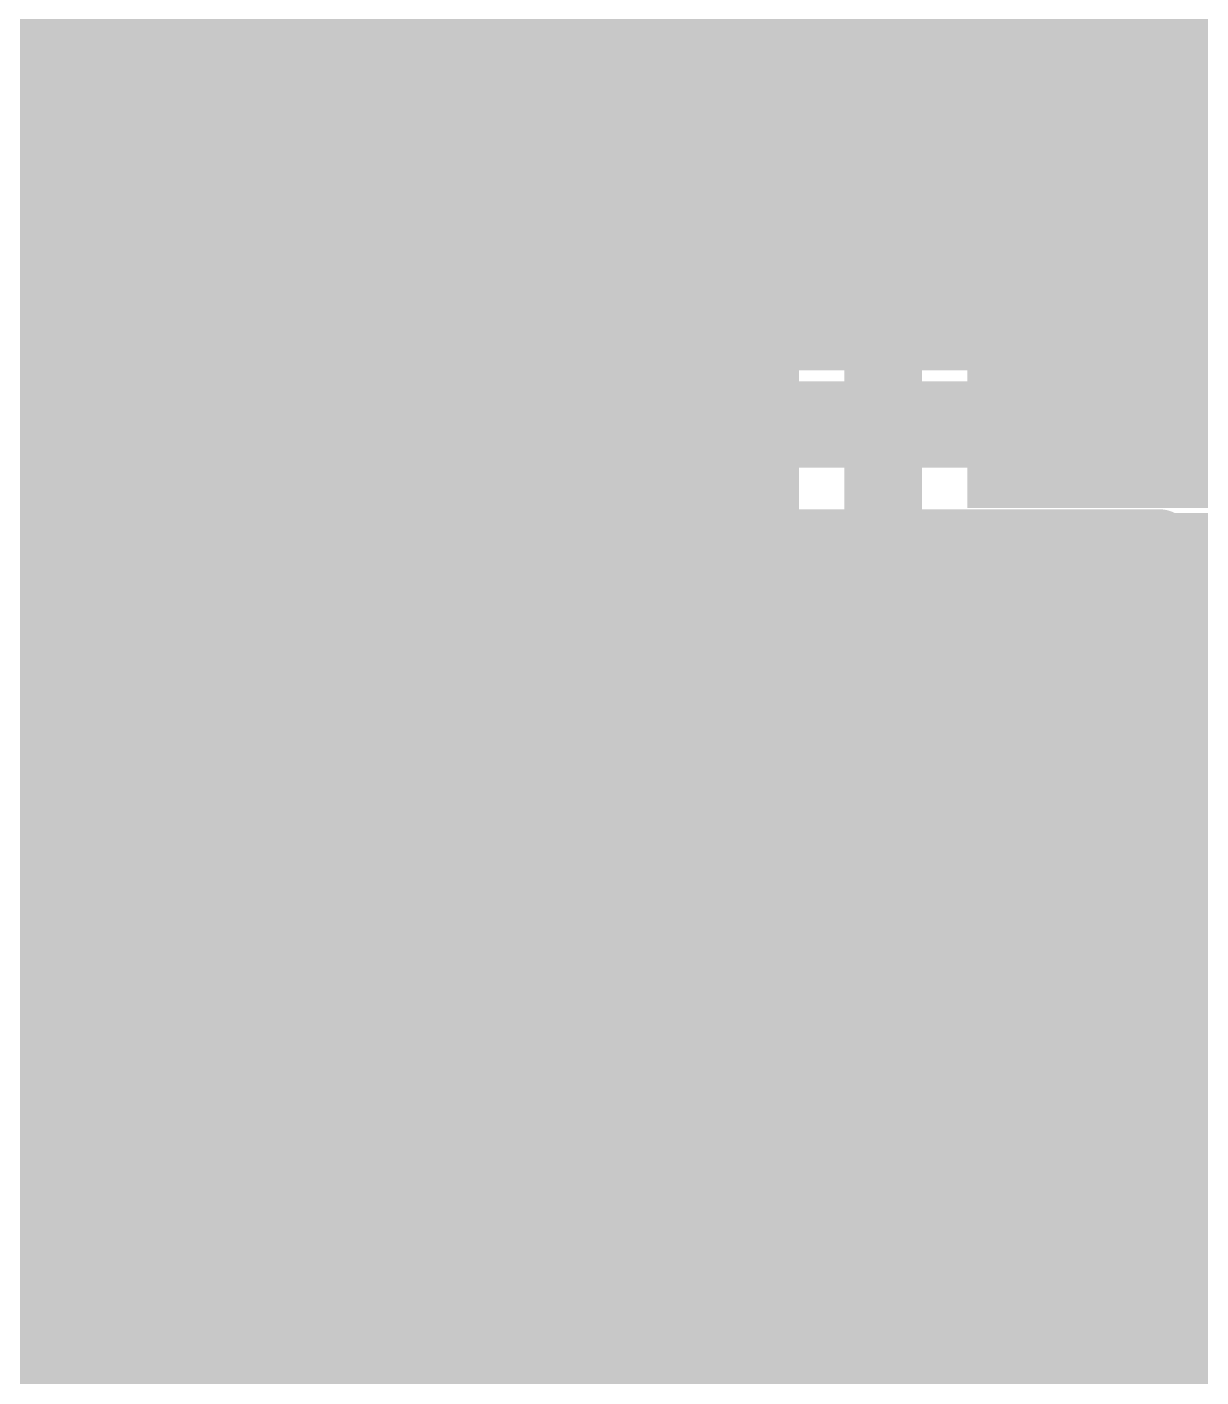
# Model space of a CAD drawing. Extents: x -72 to 72, y -47 to 50.
# Drawn here: x -22.1 to -17.5, y 5.23 to 10.51 of the extents above; entities that cross this region are included whole.
import ezdxf

# ---------------------------------------------------------------- set-up
doc = ezdxf.new("R2010")
doc.units = 0
doc.header["$MEASUREMENT"] = 0
doc.layers.get('0').update_dxf_attribs({"linetype": 'CONTINUOUS'})
for name, color, linetype in [('22-303-0_BOT', 7, 'CONTINUOUS'), ('22-303-0_DRD', 7, 'CONTINUOUS'), ('22-303-0_GND', 6, 'CONTINUOUS'), ('22-303-0_IN1', 4, 'CONTINUOUS'), ('22-303-0_IN2', 3, 'CONTINUOUS'), ('22-303-0_PWR', 5, 'CONTINUOUS'), ('22-303-0_SMB', 10, 'CONTINUOUS'), ('22-303-0_SMT', 14, 'CONTINUOUS'), ('22-303-0_SPB', 9, 'CONTINUOUS'), ('22-303-0_SPT', 12, 'CONTINUOUS'), ('22-303-0_SSB', 11, 'CONTINUOUS'), ('22-303-0_SST', 13, 'CONTINUOUS'), ('22-303-0_TOP', 8, 'CONTINUOUS'), ('THRUHOLE_TAP', 7, 'CONTINUOUS')]:
    doc.layers.add(name, color=color, linetype=linetype)

# ---------------------------------------------------------------- blocks, each defined once
blk = doc.blocks.new('RECTANGLE_2')
blk.add_solid([(0.63627, 0.51308), (0.63627, -0.51308), (-0.63627, 0.51308), (-0.63627, -0.51308)])
blk = doc.blocks.new('RECTANGLE_8')
blk.add_solid([(0.4064, 0.4826), (0.4064, -0.4826), (-0.4064, 0.4826), (-0.4064, -0.4826)])
blk = doc.blocks.new('ROUND_48')
at = {"const_width": 0.29972}
blk.add_lwpolyline([(-0.14986, 0, 1), (0.14986, 0, 1)], format="xyb", close=True, dxfattribs=at)
blk = doc.blocks.new('ROUND_81')
at = {"const_width": 0.0635}
blk.add_lwpolyline([(-0.03175, 0, 1), (0.03175, 0, 1)], format="xyb", close=True, dxfattribs=at)
blk = doc.blocks.new('ROUND_82')
at = {"const_width": 0.50038}
blk.add_lwpolyline([(-0.25019, 0, 1), (0.25019, 0, 1)], format="xyb", close=True, dxfattribs=at)
blk = doc.blocks.new('ROUND_83')
at = {"const_width": 0.50038}
blk.add_lwpolyline([(-0.25019, 0, 1), (0.25019, 0, 1)], format="xyb", close=True, dxfattribs=at)
blk = doc.blocks.new('ROUND_53')
at = {"const_width": 0.29972}
blk.add_lwpolyline([(-0.14986, 0, 1), (0.14986, 0, 1)], format="xyb", close=True, dxfattribs=at)
blk = doc.blocks.new('OBLONG_39')
at = {"const_width": 0.2794}
blk.add_lwpolyline([(0, 0.7493), (0, -0.7493)], dxfattribs=at)
at = {"const_width": 0.1397}
for points in [[(-0.06985, 0.7493, 1), (0.06985, 0.7493, 1)], [(-0.06985, -0.7493, 1), (0.06985, -0.7493, 1)]]:
    blk.add_lwpolyline(points, format="xyb", close=True, dxfattribs=at)
blk = doc.blocks.new('OBLONG_41')
at = {"const_width": 0.2794}
blk.add_lwpolyline([(0.7493, 0), (-0.7493, 0)], dxfattribs=at)
at = {"const_width": 0.1397}
for points in [[(-0.81915, 0, 1), (-0.67945, 0, 1)], [(0.67945, 0, 1), (0.81915, 0, 1)]]:
    blk.add_lwpolyline(points, format="xyb", close=True, dxfattribs=at)
blk = doc.blocks.new('RECTANGLE_42')
blk.add_solid([(0.889, 0.1397), (0.889, -0.1397), (-0.889, 0.1397), (-0.889, -0.1397)])
blk = doc.blocks.new('ROUND_95')
at = {"const_width": 0.10033}
blk.add_lwpolyline([(-0.050164, 0, 1), (0.050164, 0, 1)], format="xyb", close=True, dxfattribs=at)

msp = doc.modelspace()

# ---------------------------------------------------------------- linework, layer by layer
at = {"layer": '22-303-0_BOT'}
for points, const_width in [([(-18.796, 15.621), (-18.796, 8.509), (-16.637, 6.35), (-4.445, 6.35), (-3.2512, 5.1562), (-3.2512, 5.08)], 0.2032), ([(-19.2024, 15.17396), (-19.2024, 8.509)], 0.254), ([(-13.208, 13.208), (-13.208, 10.795), (-14.859, 9.144), (-17.78, 9.144)], 0.3048), ([(-16.83766, 11.99388), (-16.83766, 10.35812), (-18.3896, 10.35812)], 0.254), ([(-20.447, 11.7729), (-20.447, 7.06882)], 0.254), ([(-20.6756, 11.75258), (-20.6756, 7.07136)], 0.254), ([(-17.78, 10.35812), (-17.78, 11.176)], 0.254), ([(-21.5138, 10.9474), (-21.5138, 10.16)], 0.254), ([(-20.8026, 10.9474), (-20.8026, 9.3726)], 0.254), ([(-19.304, 10.72134), (-19.304, 6.1087)], 0.254), ([(-20.20824, 10.5918), (-20.8026, 10.5918)], 0.254), ([(-20.2184, 10.60196), (-20.2184, 6.96468)], 0.254), ([(-19.2024, 10.5918), (-19.41576, 10.5918)], 0.254), ([(-19.5326, 10.51306), (-19.5326, 6.223)], 0.254), ([(-19.9898, 10.46988), (-19.9898, 6.63194)], 0.254), ([(-19.7612, 10.44702), (-19.7612, 6.23824)], 0.254), ([(-19.2024, 10.3632), (-20.8026, 10.3632)], 0.254), ([(-14.28496, 10.3632), (-18.3896, 10.3632)], 0.254), ([(-18.3896, 10.35812), (-18.3896, 9.96188)], 0.254), ([(-18.3896, 10.35812), (-18.3896, 9.96188)], 0.254), ([(-18.161, 10.35812), (-18.161, 9.96188)], 0.254), ([(-17.9324, 10.35812), (-17.9324, 9.96188)], 0.254), ([(-17.7038, 10.35812), (-17.7038, 9.96188)], 0.254), ([(-17.4752, 10.35812), (-17.4752, 9.96188)], 0.254), ([(-20.8026, 10.16), (-21.5138, 10.16)], 0.254), ([(-21.5138, 9.3726), (-21.5138, 10.16)], 0.254), ([(-21.5138, 10.16), (-20.32, 10.16)], 0.2032), ([(-20.32, 10.16), (-21.5138, 10.16)], 0.2032), ([(-19.2024, 10.1346), (-20.8026, 10.1346)], 0.254), ([(-14.51356, 10.1346), (-18.3896, 10.1346)], 0.254), ([(-16.83766, 9.96188), (-18.3896, 9.96188)], 0.254), ([(-19.2024, 9.906), (-20.8026, 9.906)], 0.254), ([(-19.2024, 9.6774), (-20.8026, 9.6774)], 0.254), ([(-19.2024, 9.4488), (-20.8026, 9.4488)], 0.254), ([(-20.8026, 9.3726), (-22.225, 9.3726)], 0.254), ([(-22.0472, 9.3726), (-22.0472, 8.2042)], 0.254), ([(-21.8186, 9.3726), (-21.8186, 8.2042)], 0.254), ([(-21.59, 9.3726), (-21.59, 8.29564)], 0.254), ([(-21.3614, 9.3726), (-21.3614, 8.35152)], 0.254), ([(-21.1328, 9.3726), (-21.1328, 8.31596)], 0.254), ([(-20.9042, 9.3726), (-20.9042, 8.16864)], 0.254), ([(-19.2024, 9.2202), (-26.2636, 9.2202)], 0.254), ([(-17.78, 9.144), (-14.859, 9.144), (-14.859, 7.493)], 0.3048), ([(-19.2024, 8.9916), (-26.2636, 8.9916)], 0.254), ([(-19.2024, 8.763), (-26.2636, 8.763)], 0.254), ([(-19.2024, 8.5344), (-26.2636, 8.5344)], 0.254), ([(-21.56714, 8.3058), (-22.7076, 8.3058)], 0.254), ([(-19.14652, 8.3058), (-21.10486, 8.3058)], 0.254), ([(-18.03908, 8.32612), (-16.46936, 6.7564)], 0.254), ([(-16.83766, 8.32612), (-18.03908, 8.32612)], 0.254), ([(-15.3162, 8.3058), (-18.01876, 8.3058)], 0.254), ([(-17.9324, 8.32612), (-17.9324, 8.21944)], 0.254), ([(-17.7038, 8.32612), (-17.7038, 7.99084)], 0.254), ([(-17.4752, 8.32612), (-17.4752, 7.76224)], 0.254), ([(-21.73224, 8.2042), (-22.7076, 8.2042)], 0.254), ([(-21.73224, 8.2042), (-22.7076, 8.2042)], 0.254), ([(-21.73224, 8.2042), (-22.7076, 8.2042)], 0.254), ([(-19.07794, 8.2169), (-16.92402, 6.06298)], 0.254), ([(-19.0754, 8.21436), (-19.0754, 6.0452)], 0.254), ([(-18.93824, 8.0772), (-20.828, 8.0772)], 0.254), ([(-15.3162, 8.0772), (-17.79016, 8.0772)], 0.254), ([(-18.8468, 7.98576), (-18.8468, 6.0452)], 0.254), ([(-18.70964, 7.8486), (-20.7391, 7.8486)], 0.254), ([(-15.34668, 7.8486), (-17.56156, 7.8486)], 0.254), ([(-21.336, 7.747), (-23.2918, 7.747), (-23.4188, 7.62)], 0.3048), ([(-21.336, 7.747), (-23.2918, 7.747), (-23.4188, 7.62), (-23.2918, 7.747), (-21.336, 7.747)], 0.3048), ([(-18.6182, 7.75716), (-18.6182, 6.0452)], 0.254), ([(-18.48104, 7.62), (-20.74418, 7.62)], 0.254), ([(-18.3896, 7.52856), (-18.3896, 6.0452)], 0.254), ([(-18.25244, 7.3914), (-20.84578, 7.3914)], 0.254), ([(-21.73224, 7.2898), (-22.7076, 7.2898)], 0.254), ([(-21.73224, 7.2898), (-22.7076, 7.2898)], 0.254), ([(-21.73224, 7.2898), (-22.7076, 7.2898)], 0.254), ([(-22.0472, 7.2898), (-22.0472, 5.3594)], 0.254), ([(-21.8186, 7.2898), (-21.8186, 5.3594)], 0.254), ([(-20.9042, 7.32282), (-20.9042, 6.98246)], 0.254), ([(-18.161, 7.29996), (-18.161, 6.0452)], 0.254), ([(-21.59, 7.19836), (-21.59, 5.3594)], 0.254), ([(-21.1328, 7.17804), (-21.1328, 6.70814)], 0.254), ([(-21.49094, 7.1628), (-22.50186, 7.1628)], 0.254), ([(-21.3614, 7.14248), (-21.3614, 5.3594)], 0.254), ([(-18.02384, 7.1628), (-21.18106, 7.1628)], 0.254), ([(-17.9324, 7.07136), (-17.9324, 6.0452)], 0.254), ([(-20.97024, 6.9342), (-22.225, 6.9342)], 0.254), ([(-17.79524, 6.9342), (-20.17776, 6.9342)], 0.254), ([(-17.7038, 6.84276), (-17.7038, 6.0452)], 0.254), ([(-21.1328, 6.7056), (-22.1361, 6.7056)], 0.254), ([(-17.56664, 6.7056), (-20.0152, 6.7056)], 0.254), ([(-17.4752, 6.61416), (-17.4752, 6.0452)], 0.254), ([(-24.638, 6.604), (-22.987, 4.953), (-19.431, 4.953), (-19.177, 5.207), (-14.351, 5.207), (-13.716, 4.572), (-13.716, 3.302), (-13.462, 3.048), (-8.382, 3.048), (-7.62, 3.81), (-7.62, 4.06908)], 0.2032), ([(-21.17852, 6.477), (-22.14118, 6.477)], 0.254), ([(-17.33804, 6.477), (-19.96948, 6.477)], 0.254), ([(-19.9898, 6.32206), (-19.9898, 6.1595)], 0.254), ([(-21.1328, 6.2484), (-22.24278, 6.2484)], 0.254), ([(-21.1328, 6.24586), (-21.1328, 5.3594)], 0.254), ([(-17.10944, 6.2484), (-20.0152, 6.2484)], 0.254), ([(-20.97024, 6.0198), (-22.57806, 6.0198)], 0.254), ([(-20.1549, 6.0198), (-20.17776, 6.0198)], 0.254), ([(-16.90624, 6.0452), (-19.23796, 6.0452)], 0.254), ([(-20.9042, 5.969), (-20.9042, 5.3594)], 0.254), ([(-20.2184, 5.98678), (-20.2184, 5.92328)], 0.254), ([(-20.6756, 5.8801), (-20.6756, 5.3594)], 0.254), ([(-20.447, 5.88518), (-20.447, 5.3594)], 0.254), ([(-20.2692, 5.7912), (-23.25116, 5.7912)], 0.254), ([(-19.685, 5.6388), (-12.7, 5.6388)], 0.2032), ([(-20.28444, 5.5626), (-23.02256, 5.5626)], 0.254), ([(-20.22094, 5.3594), (-22.81936, 5.3594)], 0.254)]:
    msp.add_lwpolyline(points, dxfattribs=dict(at, const_width=const_width))
at = {"layer": '22-303-0_BOT', "const_width": 0.254}
for points in [[(-20.41652, 11.049, 0.4142136), (-19.812, 10.44448)], [(-19.812, 10.44448, 0.4142136), (-19.20748, 11.049)], [(-19.2024, 8.509, 0.1989133), (-19.08337, 8.22163)], [(-21.336, 8.35152, 0.1804438), (-21.73192, 8.20383)], [(-21.336, 8.35152, 0.1804438), (-21.73192, 8.20383)], [(-21.336, 8.35152, 0.1804438), (-21.73192, 8.20383)], [(-20.73148, 7.747, 0.4142136), (-21.336, 8.35152)], [(-20.73148, 7.747, 0.4142136), (-21.336, 8.35152)], [(-20.73148, 7.747, 0.4142136), (-21.336, 8.35152)], [(-21.336, 7.14248, 0.4142136), (-20.73148, 7.747)], [(-21.336, 7.14248, 0.4142136), (-20.73148, 7.747)], [(-21.336, 7.14248, 0.4142136), (-20.73148, 7.747)], [(-21.73224, 7.2898, 0.1804437), (-21.336, 7.14199)], [(-21.73224, 7.2898, 0.1804437), (-21.336, 7.14199)], [(-21.73224, 7.2898, 0.1804437), (-21.336, 7.14199)], [(-22.12848, 6.604, 0.4019684), (-22.7076, 7.20852)], [(-20.574, 7.08152, 0.4142136), (-21.17852, 6.477)], [(-19.96948, 6.477, 0.4142136), (-20.574, 7.08152)], [(-22.733, 5.99948, 0.4142136), (-22.12848, 6.604)], [(-21.17852, 6.477, 0.4142136), (-20.574, 5.87248)], [(-20.574, 5.87248, 0.4142136), (-19.96948, 6.477)], [(-19.685, 6.24332, 0.4142136), (-20.28952, 5.6388)], [(-19.23796, 6.0452, 0.2113087), (-19.685, 6.24296)], [(-20.28952, 5.6388, 0.1207228), (-20.22105, 5.35934)]]:
    msp.add_lwpolyline(points, format="xyb", dxfattribs=at)
at = {"layer": '22-303-0_DRD', "const_width": 0.254}
for points in [[(-19.177, 11.684), (-20.447, 10.414)], [(-19.177, 10.414), (-20.447, 11.684)], [(-19.685, 10.795), (-20.955, 9.525)], [(-19.685, 9.525), (-20.955, 10.795)], [(-19.685, 10.795), (-20.955, 9.525)], [(-19.685, 9.525), (-20.955, 10.795)], [(-20.701, 8.382), (-21.971, 7.112)], [(-20.701, 7.112), (-21.971, 8.382)], [(-20.701, 8.382), (-21.971, 7.112)], [(-20.701, 7.112), (-21.971, 8.382)], [(-20.701, 8.382), (-21.971, 7.112)], [(-20.701, 7.112), (-21.971, 8.382)], [(-22.098, 7.239), (-23.368, 5.969)], [(-22.098, 5.969), (-23.368, 7.239)], [(-19.939, 7.112), (-21.209, 5.842)], [(-19.939, 5.842), (-21.209, 7.112)], [(-19.05, 6.2738), (-20.32, 5.0038)], [(-19.05, 5.0038), (-20.32, 6.2738)]]:
    msp.add_lwpolyline(points, dxfattribs=at)
at = {"layer": '22-303-0_IN1'}
for points, const_width in [([(-17.399, 14.91996), (-17.399, 9.2964)], 0.254), ([(-17.6276, 14.69136), (-17.6276, 9.2964)], 0.254), ([(-17.8562, 14.46276), (-17.8562, 9.2964)], 0.254), ([(-18.0848, 14.23416), (-18.0848, 9.2964)], 0.254), ([(-18.3134, 14.00556), (-18.3134, 9.2964)], 0.254), ([(-18.542, 13.77696), (-18.542, 9.2964)], 0.254), ([(-27.686, 7.366), (-26.162, 8.89), (-15.494, 8.89), (-12.192, 12.192), (-12.192, 13.589)], 0.2032), ([(-18.7706, 13.54836), (-18.7706, 9.2964)], 0.254), ([(-18.9992, 13.31976), (-18.9992, 9.2964)], 0.254), ([(-21.7424, 12.5476), (-21.7424, 9.2964)], 0.254), ([(-21.5138, 12.5476), (-21.5138, 9.2964)], 0.254), ([(-21.2852, 12.5476), (-21.2852, 9.2964)], 0.254), ([(-21.0566, 11.94816), (-21.0566, 9.2964)], 0.254), ([(-21.971, 11.8491), (-21.971, 9.2964)], 0.254), ([(-20.828, 11.79068), (-20.828, 10.48766)], 0.254), ([(-22.1996, 11.7348), (-22.1996, 9.2964)], 0.254), ([(-19.2278, 10.89406), (-19.2278, 9.2964)], 0.254), ([(-19.4564, 10.55878), (-19.4564, 9.2964)], 0.254), ([(-20.8407, 10.4648), (-27.92476, 10.4648)], 0.254), ([(-19.685, 10.45718), (-19.685, 9.2964)], 0.254), ([(-14.49324, 10.4648), (-19.65706, 10.4648)], 0.254), ([(-20.91944, 10.2362), (-35.1536, 10.2362)], 0.254), ([(-14.72184, 10.2362), (-19.72056, 10.2362)], 0.254), ([(-20.9042, 10.0076), (-33.34766, 10.0076)], 0.254), ([(-14.95044, 10.0076), (-19.7358, 10.0076)], 0.254), ([(-20.828, 9.83234), (-20.828, 9.2964)], 0.254), ([(-20.7899, 9.779), (-33.12414, 9.779)], 0.254), ([(-15.17904, 9.779), (-19.8501, 9.779)], 0.254), ([(-19.9136, 9.71296), (-19.9136, 9.2964)], 0.254), ([(-20.5994, 9.62406), (-20.5994, 9.2964)], 0.254), ([(-15.40764, 9.5504), (-33.05302, 9.5504)], 0.254), ([(-20.3708, 9.55802), (-20.3708, 9.2964)], 0.254), ([(-20.1422, 9.58088), (-20.1422, 9.2964)], 0.254), ([(-15.63624, 9.3218), (-32.15386, 9.3218)], 0.254), ([(-15.66164, 9.2964), (-26.162, 9.2964)], 0.254), ([(-15.494, 8.4836), (-25.99436, 8.4836)], 0.254), ([(-22.1996, 8.4836), (-22.1996, 6.88848)], 0.254), ([(-21.971, 8.4836), (-21.971, 1.5494)], 0.254), ([(-21.7424, 8.4836), (-21.7424, 8.19404)], 0.254), ([(-21.5138, 8.4836), (-21.5138, 8.32358)], 0.254), ([(-21.2852, 8.4836), (-21.2852, 8.34898)], 0.254), ([(-21.0566, 8.4836), (-21.0566, 8.28294)], 0.254), ([(-20.828, 8.4836), (-20.828, 8.07466)], 0.254), ([(-20.5994, 8.4836), (-20.5994, 7.08152)], 0.254), ([(-20.3708, 8.4836), (-20.3708, 7.04596)], 0.254), ([(-20.1422, 8.4836), (-20.1422, 6.89864)], 0.254), ([(-19.9136, 8.4836), (-19.9136, 6.1976)], 0.254), ([(-19.685, 8.4836), (-19.685, 6.24332)], 0.254), ([(-19.4564, 8.4836), (-19.4564, 6.1976)], 0.254), ([(-19.2278, 8.4836), (-19.2278, 6.03504)], 0.254), ([(-18.9992, 8.4836), (-18.9992, -5.08)], 0.254), ([(-18.7706, 8.4836), (-18.7706, -5.08)], 0.254), ([(-18.542, 8.4836), (-18.542, -5.08)], 0.254), ([(-18.3134, 8.4836), (-18.3134, -5.08)], 0.254), ([(-18.0848, 8.4836), (-18.0848, -5.08)], 0.254), ([(-17.8562, 8.4836), (-17.8562, -5.08)], 0.254), ([(-17.6276, 8.4836), (-17.6276, -5.08)], 0.254), ([(-17.399, 8.4836), (-17.399, -5.08)], 0.254), ([(-11.79322, 8.4074), (-26.07056, 8.4074)], 0.254), ([(-21.75764, 8.1788), (-25.80386, 8.1788)], 0.254), ([(-7.3279, 8.1788), (-20.91182, 8.1788)], 0.254), ([(-21.90496, 7.9502), (-25.527, 7.9502)], 0.254), ([(-15.25524, 7.9502), (-20.76704, 7.9502)], 0.254), ([(-21.94052, 7.7216), (-25.4381, 7.7216)], 0.254), ([(-15.4178, 7.7216), (-20.73148, 7.7216)], 0.254), ([(-21.88464, 7.493), (-25.44318, 7.493)], 0.254), ([(-15.46352, 7.493), (-20.78736, 7.493)], 0.254), ([(-20.828, 7.41934), (-20.828, 7.02564)], 0.254), ([(-21.7424, 7.29996), (-21.7424, 1.5494)], 0.254), ([(-21.69922, 7.2644), (-25.54478, 7.2644)], 0.254), ([(-15.4178, 7.2644), (-20.97278, 7.2644)], 0.254), ([(-21.0566, 7.21106), (-21.0566, 6.84022)], 0.254), ([(-21.5138, 7.16788), (-21.5138, 1.66624)], 0.254), ([(-21.2852, 7.14502), (-21.2852, 2.17424)], 0.254), ([(-20.80514, 7.0358), (-22.30882, 7.0358)], 0.254), ([(-15.25524, 7.0358), (-20.34286, 7.0358)], 0.254), ([(-21.07946, 6.8072), (-22.16404, 6.8072)], 0.254), ([(-12.23264, 6.8072), (-20.066, 6.8072)], 0.254), ([(-21.16836, 6.5786), (-22.12848, 6.5786)], 0.254), ([(-12.04722, 6.5786), (-19.9771, 6.5786)], 0.254), ([(-21.16582, 6.35), (-22.18436, 6.35)], 0.254), ([(-2.36474, 6.35), (-19.98218, 6.35)], 0.254), ([(-22.1996, 6.31952), (-22.1996, 1.5494)], 0.254), ([(-21.06168, 6.1214), (-22.36978, 6.1214)], 0.254), ([(-21.0566, 6.11378), (-21.0566, 2.3368)], 0.254), ([(-20.04822, 6.1214), (-20.08378, 6.1214)], 0.254), ([(-2.43078, 6.1214), (-19.32178, 6.1214)], 0.254), ([(-20.1422, 6.05282), (-20.1422, 6.03504)], 0.254), ([(-20.828, 5.92836), (-20.828, 2.38252)], 0.254), ([(-20.3708, 5.90804), (-20.3708, 2.17424)], 0.254), ([(-20.72894, 5.8928), (-28.8671, 5.8928)], 0.254), ([(-20.5994, 5.87248), (-20.5994, 2.3368)], 0.254), ([(-20.23364, 5.8928), (-20.41906, 5.8928)], 0.254), ([(-2.40538, 5.8928), (-19.13636, 5.8928)], 0.254), ([(-20.28952, 5.6642), (-28.87218, 5.6642)], 0.254), ([(-9.17194, 5.6642), (-19.08048, 5.6642)], 0.254), ([(-20.25396, 5.4356), (-23.80488, 5.4356)], 0.254), ([(-9.50468, 5.4356), (-19.11604, 5.4356)], 0.254), ([(-20.1422, 5.24256), (-20.1422, -5.08)], 0.254), ([(-19.2278, 5.24256), (-19.2278, -5.08)], 0.254), ([(-20.10664, 5.207), (-23.55596, 5.207)], 0.254), ([(-9.60882, 5.207), (-19.26082, 5.207)], 0.254)]:
    msp.add_lwpolyline(points, dxfattribs=dict(at, const_width=const_width))
at = {"layer": '22-303-0_IN1', "const_width": 0.254}
for points in [[(-19.7866, 10.44448, 0.4019684), (-19.20748, 11.049)], [(-20.3454, 10.76452, 0.4019684), (-20.92452, 10.16)], [(-20.3454, 10.76452, 0.4019684), (-20.92452, 10.16)], [(-19.71548, 10.16, 0.1231056), (-19.7866, 10.44448)], [(-19.71548, 10.16, 0.1231056), (-19.7866, 10.44448)], [(-20.92452, 10.16, 0.4142136), (-20.32, 9.55548)], [(-20.92452, 10.16, 0.4142136), (-20.32, 9.55548)], [(-20.32, 9.55548, 0.4142136), (-19.71548, 10.16)], [(-20.32, 9.55548, 0.4142136), (-19.71548, 10.16)], [(-21.336, 8.35152, 0.4142136), (-21.94052, 7.747)], [(-21.336, 8.35152, 0.4142136), (-21.94052, 7.747)], [(-21.336, 8.35152, 0.4142136), (-21.94052, 7.747)], [(-20.73148, 7.747, 0.4142136), (-21.336, 8.35152)], [(-20.73148, 7.747, 0.4142136), (-21.336, 8.35152)], [(-20.73148, 7.747, 0.4142136), (-21.336, 8.35152)], [(-21.94052, 7.747, 0.4142136), (-21.336, 7.14248)], [(-21.94052, 7.747, 0.4142136), (-21.336, 7.14248)], [(-21.94052, 7.747, 0.4142136), (-21.336, 7.14248)], [(-21.336, 7.14248, 0.4142136), (-20.73148, 7.747)], [(-21.336, 7.14248, 0.4142136), (-20.73148, 7.747)], [(-21.336, 7.14248, 0.4142136), (-20.73148, 7.747)], [(-22.12848, 6.604, 0.4142136), (-22.733, 7.20852)], [(-20.574, 7.08152, 0.4142136), (-21.17852, 6.477)], [(-19.96948, 6.477, 0.4142136), (-20.574, 7.08152)], [(-22.733, 5.99948, 0.4142136), (-22.12848, 6.604)], [(-21.17852, 6.477, 0.4142136), (-20.574, 5.87248)], [(-20.574, 5.87248, 0.4142136), (-19.96948, 6.477)], [(-19.685, 6.24332, 0.4142136), (-20.28952, 5.6388)], [(-19.08048, 5.6388, 0.4142136), (-19.685, 6.24332)], [(-20.28952, 5.6388, 0.4142136), (-19.685, 5.03428)], [(-19.685, 5.03428, 0.4142136), (-19.08048, 5.6388)]]:
    msp.add_lwpolyline(points, format="xyb", dxfattribs=at)
at = {"layer": '22-303-0_IN2'}
for points, const_width in [([(-27.686, 14.732), (-23.876, 14.732), (-20.828, 11.684), (-19.558, 11.684), (-18.415, 10.541), (-11.303, 10.541), (-6.096, 5.334), (16.383, 5.334), (17.399, 4.318), (19.558, 4.318), (20.574, 5.334), (31.369, 5.334), (33.401, 7.366), (37.846, 7.366), (41.402, 10.922), (42.672, 10.922)], 0.2032), ([(-27.813, 13.462), (-27.813, 12.954), (-23.749, 8.89), (-14.732, 8.89), (-13.081, 7.239), (-13.081, 6.35), (-2.921, -3.81), (22.098, -3.81), (22.86, -3.048), (22.86, 0), (24.13, 1.27), (27.432, 1.27), (28.321, 2.159), (36.576, 2.159), (37.973, 3.556), (41.91, 3.556), (43.18, 4.826), (43.688, 4.826), (43.688, 4.953)], 0.2032), ([(20.574, 1.016), (20.574, -0.381), (17.653, -3.302), (-2.794, -3.302), (-12.7, 6.604), (-12.7, 7.493), (-14.478, 9.271), (-23.241, 9.271), (-26.67, 12.7)], 0.2032), ([(-21.8186, 12.03452), (-21.8186, 9.6774)], 0.254), ([(-21.59, 11.87196), (-21.59, 9.6774)], 0.254), ([(-22.0472, 11.79576), (-22.0472, 9.6774)], 0.254), ([(-21.3614, 11.64336), (-21.3614, 9.6774)], 0.254), ([(-21.1328, 11.41476), (-21.1328, 9.6774)], 0.254), ([(-20.9042, 11.28522), (-20.9042, 9.6774)], 0.254), ([(-20.6756, 11.2776), (-20.6756, 9.6774)], 0.254), ([(-20.447, 11.2776), (-20.447, 9.6774)], 0.254), ([(-19.812, 11.049), (-18.923, 10.16), (-11.557, 10.16), (-6.35, 4.953), (12.065, 4.953), (15.24, 1.778), (17.653, 1.778), (17.907, 2.032), (20.32, 2.032), (20.701, 1.651), (22.606, 1.651), (23.368, 2.413), (25.273, 2.413)], 0.2032), ([(-20.20824, 10.5918), (-23.98776, 10.5918)], 0.254), ([(-20.2184, 10.60196), (-20.2184, 9.6774)], 0.254), ([(-19.9898, 10.46988), (-19.9898, 9.6774)], 0.254), ([(-19.812, 10.44448), (-19.78156, 10.44524)], 0.254), ([(-19.78152, 10.44448), (-19.21002, 9.87298)], 0.254), ([(-19.7612, 10.42416), (-19.7612, 9.6774)], 0.254), ([(-19.70024, 10.3632), (-23.75916, 10.3632)], 0.254), ([(-19.5326, 10.19556), (-19.5326, 9.6774)], 0.254), ([(-19.47164, 10.1346), (-23.53056, 10.1346)], 0.254), ([(-19.304, 9.96696), (-19.304, 9.6774)], 0.254), ([(-19.24304, 9.906), (-23.30196, 9.906)], 0.254), ([(-19.0754, 9.78408), (-19.0754, 9.6774)], 0.254), ([(-11.72464, 9.7536), (-18.923, 9.7536)], 0.254), ([(-18.8468, 9.7536), (-18.8468, 9.6774)], 0.254), ([(-18.6182, 9.7536), (-18.6182, 9.6774)], 0.254), ([(-18.3896, 9.7536), (-18.3896, 9.6774)], 0.254), ([(-18.161, 9.7536), (-18.161, 9.6774)], 0.254), ([(-17.9324, 9.7536), (-17.9324, 9.6774)], 0.254), ([(-17.7038, 9.7536), (-17.7038, 9.6774)], 0.254), ([(-17.4752, 9.7536), (-17.4752, 9.6774)], 0.254), ([(-14.478, 9.6774), (-23.07336, 9.6774)], 0.254), ([(13.716, -4.445), (-2.921, -4.445), (-13.462, 6.096), (-13.462, 6.985), (-14.986, 8.509), (-21.463, 8.509), (-21.971, 8.001), (-21.971, 6.477), (-22.733, 5.715), (-27.432, 5.715), (-29.337, 7.62), (-33.401, 7.62), (-34.544, 8.763), (-37.084, 8.763)], 0.2032), ([(-14.859, 7.493), (-14.986, 7.62), (-21.336, 7.62), (-21.336, 7.747), (-21.336, 7.62), (-21.336, 5.842), (-23.622, 3.556)], 0.3048), ([(-15.36446, 7.1628), (-20.8788, 7.1628)], 0.254), ([(-20.8788, 7.1628), (-20.8788, 6.9977)], 0.254), ([(-20.6756, 7.1628), (-20.6756, 7.07136)], 0.254), ([(-20.447, 7.1628), (-20.447, 7.06882)], 0.254), ([(-20.2184, 7.1628), (-20.2184, 6.96468)], 0.254), ([(-19.9898, 7.1628), (-19.9898, 6.63194)], 0.254), ([(-19.7612, 7.1628), (-19.7612, 6.23824)], 0.254), ([(-19.5326, 7.1628), (-19.5326, 6.223)], 0.254), ([(-19.304, 7.1628), (-19.304, 6.1087)], 0.254), ([(-19.0754, 7.1628), (-19.0754, 1.5494)], 0.254), ([(-18.8468, 7.1628), (-18.8468, 1.5494)], 0.254), ([(-18.6182, 7.1628), (-18.6182, 1.5494)], 0.254), ([(-18.3896, 7.1628), (-18.3896, 1.5494)], 0.254), ([(-18.161, 7.1628), (-18.161, 1.5494)], 0.254), ([(-17.9324, 7.1628), (-17.9324, 1.5494)], 0.254), ([(-17.7038, 7.1628), (-17.7038, 1.5494)], 0.254), ([(-17.4752, 7.1628), (-17.4752, 1.5494)], 0.254), ([(-15.09014, 6.9342), (-20.17776, 6.9342)], 0.254), ([(-13.8684, 6.7056), (-20.0152, 6.7056)], 0.254), ([(-46.99, 3.683), (-46.99, 3.429), (-45.085, 1.524), (-22.606, 1.524), (-20.574, 3.556), (-20.574, 6.477)], 0.2032), ([(-13.8684, 6.477), (-19.96948, 6.477)], 0.254), ([(-19.9898, 6.32206), (-19.9898, 6.1595)], 0.254), ([(-13.8684, 6.2484), (-20.0152, 6.2484)], 0.254), ([(-21.7932, 6.08076), (-22.4409, 5.43052)], 0.254), ([(-21.7932, 6.08076), (-21.7932, 6.02996)], 0.254), ([(-21.7932, 6.02996), (-23.66518, 4.15798)], 0.254), ([(-21.80336, 6.0198), (-21.85416, 6.0198)], 0.254), ([(-21.8186, 6.05536), (-21.8186, 6.00456)], 0.254), ([(-20.1676, 6.02996), (-20.1676, 6.00202)], 0.254), ([(-13.86078, 6.0198), (-19.2151, 6.0198)], 0.254), ([(-22.0472, 5.82676), (-22.0472, 5.77596)], 0.254), ([(-22.03196, 5.7912), (-22.08276, 5.7912)], 0.254), ([(-13.73124, 5.7912), (-19.1008, 5.7912)], 0.254), ([(-20.9804, 5.55498), (-20.9804, 3.72364)], 0.254), ([(-13.50264, 5.5626), (-19.08556, 5.5626)], 0.254), ([(-21.01342, 5.51942), (-23.01748, 3.51282)], 0.254), ([(-21.1328, 5.3975), (-21.1328, 3.57124)], 0.254), ([(-20.9804, 5.334), (-21.1963, 5.334)], 0.254), ([(-13.27404, 5.334), (-19.16176, 5.334)], 0.254), ([(-20.1676, 5.27558), (-20.1676, 3.556)], 0.254), ([(-21.3614, 5.1689), (-21.3614, 3.34264)], 0.254), ([(-19.304, 5.1689), (-19.304, 1.5494)], 0.254), ([(-19.9898, 5.11556), (-19.9898, 1.5494)], 0.254), ([(-20.9804, 5.1054), (-21.4249, 5.1054)], 0.254), ([(-19.96948, 5.1054), (-20.1676, 5.1054)], 0.254), ([(-13.04544, 5.1054), (-19.40052, 5.1054)], 0.254)]:
    msp.add_lwpolyline(points, dxfattribs=dict(at, const_width=const_width))
at = {"layer": '22-303-0_IN2', "const_width": 0.254}
for points in [[(-20.41652, 11.049, 0.4142136), (-19.812, 10.44448)], [(-19.21002, 9.87298, 0.1989124), (-18.923, 9.75409)], [(-20.574, 7.08152, 0.1331764), (-20.87939, 6.99871)], [(-19.96948, 6.477, 0.4142136), (-20.574, 7.08152)], [(-20.1676, 6.02996, 0.2113087), (-19.96984, 6.477)], [(-19.685, 6.24332, 0.2356241), (-20.168, 6.00232)], [(-19.08048, 5.6388, 0.4142136), (-19.685, 6.24332)], [(-19.685, 5.03428, 0.4142136), (-19.08048, 5.6388)], [(-21.01342, 5.51942, 0.0265854), (-20.98101, 5.55547)], [(-21.01342, 5.51942, 0.0265854), (-20.98101, 5.55547)], [(-20.1676, 5.27558, 0.2356241), (-19.685, 5.03479)]]:
    msp.add_lwpolyline(points, format="xyb", dxfattribs=at)
at = {"layer": '22-303-0_SSB', "const_width": 0.1524}
for points in [[(-18.669, 8.382), (-18.669, 11.938), (-16.891, 11.938), (-16.891, 8.382), (-18.669, 8.382)], [(-23.6855, 10.9855), (-20.7645, 10.9855), (-20.7645, 9.3472), (-23.6855, 9.3472), (-23.6855, 10.9855)], [(-20.39112, 10.17524), (-19.37512, 10.53084), (-19.37512, 10.05586)], [(-20.22094, 9.69264), (-20.39112, 9.63422), (-20.39112, 9.27862), (-20.22094, 9.21766), (-19.54276, 9.21766), (-19.37512, 9.27862), (-19.37512, 9.63422), (-19.54276, 9.69264)], [(-22.4155, 7.47776), (-21.94306, 7.47776), (-22.17928, 8.1534), (-22.29866, 8.1534), (-22.29866, 7.1374)], [(-21.2217, 7.1374), (-21.5773, 8.1534), (-21.10486, 8.1534)], [(-20.7391, 7.30758), (-20.68068, 7.1374), (-20.32508, 7.1374), (-20.26666, 7.30758), (-20.26666, 7.98576), (-20.32508, 8.1534), (-20.68068, 8.1534), (-20.7391, 7.98576)], [(-18.46834, 7.65556), (-18.29816, 7.53618), (-18.13052, 7.47776), (-17.79016, 7.47776), (-17.62252, 7.53618), (-17.45234, 7.65556), (-17.45234, 7.7724), (-17.62252, 7.89178), (-17.79016, 7.9502), (-18.13052, 7.9502), (-18.29816, 7.89178), (-18.46834, 7.7724), (-18.46834, 7.65556)], [(-18.46834, 6.7564), (-17.45234, 7.112), (-17.45234, 6.63956)], [(-18.29816, 6.2738), (-18.46834, 6.21538), (-18.46834, 5.85978), (-18.29816, 5.80136), (-17.62252, 5.80136), (-17.45234, 5.85978), (-17.45234, 6.21538), (-17.62252, 6.2738)]]:
    msp.add_lwpolyline(points, dxfattribs=at)
at = {"layer": '22-303-0_SST', "const_width": 0.1524}
for points in [[(-19.685, 7.493), (-19.685, 15.24), (-28.575, 15.24), (-28.575, 6.35), (-20.828, 6.35), (-19.685, 7.493)], [(-19.7104, 6.75132), (-19.7104, 5.94868)], [(-19.84756, 6.71576), (-19.84756, 5.9817)], [(-19.57324, 6.73608), (-19.79676, 6.73608)], [(-19.57324, 6.73608), (-19.57324, 5.96392)], [(-19.43608, 6.66496), (-19.43608, 6.03504)], [(-19.37004, 6.59892), (-19.99996, 6.59892)], [(-19.98472, 6.6167), (-19.98472, 6.0833)], [(-17.69618, 6.51002), (-17.69618, 6.2738)], [(-19.29892, 6.46176), (-20.07108, 6.46176)], [(-19.29892, 6.46176), (-19.29892, 6.23824)], [(-17.69618, 6.39318), (-18.71218, 6.39318), (-18.542, 6.2738)], [(-19.28368, 6.3246), (-20.08632, 6.3246)], [(-19.3167, 6.18744), (-20.05076, 6.18744)], [(-19.4183, 6.05028), (-19.9517, 6.05028)]]:
    msp.add_lwpolyline(points, dxfattribs=at)
for points in [[(-19.685, 6.75132, 0.4142136), (-20.08632, 6.35)], [(-19.28368, 6.35, 0.4142136), (-19.685, 6.75132)], [(-20.08632, 6.35, 0.4142136), (-19.685, 5.94868)], [(-19.685, 5.94868, 0.4142136), (-19.28368, 6.35)]]:
    msp.add_lwpolyline(points, format="xyb", dxfattribs=at)
at = {"layer": '22-303-0_TOP'}
for points, const_width in [([(-22.39772, 16.4719), (-22.39772, 12.36472), (-22.39772, 8.80872), (-21.336, 7.747)], 0.3048), ([(-21.59, 14.28496), (-21.59, 8.64616)], 0.254), ([(-21.3614, 14.10208), (-21.3614, 8.41756)], 0.254), ([(-21.8186, 12.03452), (-21.8186, 8.87476)], 0.254), ([(-21.1328, 12.0523), (-21.1328, 8.31596)], 0.254), ([(-21.94052, 11.8745), (-21.94052, 8.99668)], 0.254), ([(-20.9042, 11.82624), (-20.9042, 8.16864)], 0.254), ([(-20.447, 11.7729), (-20.447, 7.06882)], 0.254), ([(-18.415, 10.48766), (-15.54734, 10.48766), (-14.224, 11.811)], 0.2032), ([(-14.224, 11.811), (-15.54734, 10.48766), (-18.415, 10.48766)], 0.2032), ([(-20.6756, 11.75258), (-20.6756, 7.07136)], 0.254), ([(-20.20824, 10.5918), (-21.94052, 10.5918)], 0.254), ([(-20.2184, 10.60196), (-20.2184, 6.96468)], 0.254), ([(-19.9898, 10.46988), (-19.9898, 8.50138)], 0.254), ([(-19.7612, 10.44702), (-19.7612, 8.72998)], 0.254), ([(-19.59102, 10.3632), (-21.94052, 10.3632)], 0.254), ([(-19.5834, 10.1346), (-21.94052, 10.1346)], 0.254), ([(-18.415, 9.98728), (-20.14728, 9.98728), (-20.32, 10.16)], 0.2032), ([(-19.6088, 9.98728), (-18.415, 9.98728)], 0.254), ([(-17.2212, 9.98728), (-18.415, 9.98728)], 0.254), ([(-19.60118, 9.906), (-21.94052, 9.906)], 0.254), ([(-19.56562, 9.6774), (-21.94052, 9.6774)], 0.254), ([(-19.60626, 9.4488), (-21.94052, 9.4488)], 0.254), ([(-19.54276, 9.2202), (-21.94052, 9.2202)], 0.254), ([(-21.94052, 8.99668), (-21.29282, 8.34898)], 0.254), ([(-19.6088, 8.9916), (-21.9329, 8.9916)], 0.254), ([(-19.72818, 8.763), (-21.7043, 8.763)], 0.254), ([(-19.71802, 8.77316), (-19.96694, 8.52424)], 0.254), ([(-19.95678, 8.5344), (-21.4757, 8.5344)], 0.254), ([(-22.71776, 8.48106), (-21.93798, 7.70382)], 0.254), ([(-18.415, 8.48614), (-19.431, 8.48614), (-19.685, 8.23214), (-19.685, 5.6388)], 0.2032), ([(-20.08378, 8.3058), (-21.10486, 8.3058)], 0.254), ([(-20.0914, 8.23214), (-20.0914, 6.84022)], 0.254), ([(-18.415, 7.48538), (-17.02562, 7.48538), (-16.33982, 8.16864), (-15.875, 8.16864)], 0.2032), ([(-20.0914, 8.0772), (-20.828, 8.0772)], 0.254), ([(-22.08276, 7.8486), (-23.53056, 7.8486)], 0.254), ([(-22.0472, 7.8105), (-22.0472, 7.0104)], 0.254), ([(-20.0914, 7.8486), (-20.7391, 7.8486)], 0.254), ([(-21.92782, 7.62), (-23.30196, 7.62)], 0.254), ([(-20.0914, 7.62), (-20.74418, 7.62)], 0.254), ([(-21.82368, 7.3914), (-23.0759, 7.3914)], 0.254), ([(-21.8186, 7.38378), (-21.8186, 7.0104)], 0.254), ([(-20.0914, 7.3914), (-20.84578, 7.3914)], 0.254), ([(-20.9042, 7.32282), (-20.9042, 6.98246)], 0.254), ([(-21.59, 7.19836), (-21.59, 6.99008)], 0.254), ([(-21.1328, 7.17804), (-21.1328, 6.70814)], 0.254), ([(-21.49094, 7.1628), (-22.50186, 7.1628)], 0.254), ([(-21.3614, 7.14248), (-21.3614, 6.82244)], 0.254), ([(-20.0914, 7.1628), (-21.18106, 7.1628)], 0.254), ([(-21.717, 7.0104), (-22.28596, 7.0104)], 0.254), ([(-18.415, 6.985), (-15.9512, 6.985), (-15.9512, 5.08)], 0.2032), ([(-20.97024, 6.9342), (-21.48078, 6.9342)], 0.254), ([(-20.0914, 6.9342), (-20.17776, 6.9342)], 0.254), ([(-21.4249, 6.88594), (-21.30298, 6.76402)], 0.254), ([(-21.30298, 6.76402), (-21.2979, 6.75894)], 0.254), ([(-21.2979, 6.75894), (-21.16074, 6.61924)], 0.254), ([(-21.1328, 6.7056), (-21.24456, 6.7056)], 0.254), ([(-21.39696, 5.0038), (-21.39696, 6.27888), (-21.59, 6.477), (-21.717, 6.604), (-22.733, 6.604)], 0.2032), ([(-17.2212, 6.5405), (-19.2786, 6.5405)], 0.254), ([(-19.2786, 6.5405), (-19.2786, 6.08584)], 0.254), ([(-19.0754, 6.5405), (-19.0754, 4.2164)], 0.254), ([(-18.8468, 6.5405), (-18.8468, 4.2164)], 0.254), ([(-18.6182, 6.5405), (-18.6182, 4.2164)], 0.254), ([(-18.3896, 6.5405), (-18.3896, 4.2164)], 0.254), ([(-18.161, 6.5405), (-18.161, 4.2164)], 0.254), ([(-17.9324, 6.5405), (-17.9324, 4.2164)], 0.254), ([(-17.7038, 6.5405), (-17.7038, 4.2164)], 0.254), ([(-17.4752, 6.5405), (-17.4752, 4.2164)], 0.254), ([(-20.574, 6.477), (-20.574, 6.35), (-20.89658, 6.02742), (-20.89658, 5.0038)], 0.2032), ([(-16.3576, 6.477), (-19.2786, 6.477)], 0.254), ([(-16.3576, 6.2484), (-19.2786, 6.2484)], 0.254), ([(-16.3576, 6.0198), (-19.2151, 6.0198)], 0.254), ([(-16.6624, 5.7912), (-19.1008, 5.7912)], 0.254), ([(-16.6624, 5.5626), (-19.08556, 5.5626)], 0.254), ([(-16.6624, 5.334), (-19.16176, 5.334)], 0.254), ([(-19.304, 5.1689), (-19.304, 4.2164)], 0.254), ([(-16.6624, 5.1054), (-19.40052, 5.1054)], 0.254)]:
    msp.add_lwpolyline(points, dxfattribs=dict(at, const_width=const_width))
at = {"layer": '22-303-0_TOP', "const_width": 0.254}
for points in [[(-20.41652, 11.049, 0.4142136), (-19.812, 10.44448)], [(-19.812, 10.44448, 0.0859673), (-19.60868, 10.4797)], [(-19.6088, 10.48004, 0.1473396), (-19.53064, 10.2358)], [(-19.53006, 10.2362, 0.1505104), (-19.60673, 9.98728)], [(-19.6088, 9.98728, 0.1517213), (-19.53059, 9.73546)], [(-19.53006, 9.73582, 0.1505104), (-19.60673, 9.4869)], [(-19.6088, 9.4869, 0.1517213), (-19.53059, 9.23508)], [(-19.53006, 9.23544, 0.1505104), (-19.60673, 8.98652)], [(-19.6088, 8.98652, 0.0724445), (-19.59033, 8.85972)], [(-19.59102, 8.85952, 0.0954146), (-19.71824, 8.77338)], [(-19.59102, 8.85952, 0.0954146), (-19.71824, 8.77338)], [(-19.97202, 8.51916, 0.1989124), (-20.09091, 8.23214)], [(-19.97202, 8.51916, 0.1989124), (-20.09091, 8.23214)], [(-20.73148, 7.747, 0.3933929), (-21.29282, 8.34898)], [(-20.73148, 7.747, 0.3933929), (-21.29282, 8.34898)], [(-20.73148, 7.747, 0.3933929), (-21.29282, 8.34898)], [(-21.93798, 7.70382, 0.3933928), (-21.336, 7.14248)], [(-21.93798, 7.70382, 0.3933928), (-21.336, 7.14248)], [(-21.93798, 7.70382, 0.3933928), (-21.336, 7.14248)], [(-21.336, 7.14248, 0.4142136), (-20.73148, 7.747)], [(-21.336, 7.14248, 0.4142136), (-20.73148, 7.747)], [(-21.336, 7.14248, 0.4142136), (-20.73148, 7.747)], [(-20.574, 7.08152, 0.3461495), (-21.16074, 6.61924)], [(-20.0914, 6.84022, 0.2356241), (-20.574, 7.08101)], [(-21.42998, 6.89102, 0.1989124), (-21.717, 7.00991)], [(-21.42998, 6.89102, 0.1989124), (-21.717, 7.00991)], [(-19.08048, 5.6388, 0.211308), (-19.27835, 6.08611)], [(-19.685, 5.03428, 0.4142136), (-19.08048, 5.6388)]]:
    msp.add_lwpolyline(points, format="xyb", dxfattribs=at)

# ---------------------------------------------------------------- block references
at = {"layer": '22-303-0_BOT'}
for name, p in [('RECTANGLE_8', (-21.5138, 10.16)), ('ROUND_48', (-20.32, 10.16)), ('RECTANGLE_2', (-17.78, 9.144)), ('ROUND_48', (-21.336, 7.747)), ('ROUND_48', (-20.574, 6.477)), ('ROUND_48', (-19.685, 5.6388))]:
    msp.add_blockref(name, p, dxfattribs=at)
at = {"layer": '22-303-0_GND'}
for name, p in [('ROUND_81', (-20.32, 10.16)), ('ROUND_82', (-21.336, 7.747)), ('ROUND_83', (-20.574, 6.477)), ('ROUND_82', (-19.685, 5.6388))]:
    msp.add_blockref(name, p, dxfattribs=at)
at = {"layer": '22-303-0_IN1'}
for name, p in [('ROUND_53', (-20.32, 10.16)), ('ROUND_48', (-21.336, 7.747)), ('ROUND_48', (-20.574, 6.477)), ('ROUND_48', (-19.685, 5.6388))]:
    msp.add_blockref(name, p, dxfattribs=at)
at = {"layer": '22-303-0_IN2'}
for name, p in [('ROUND_53', (-20.32, 10.16)), ('ROUND_53', (-21.336, 7.747)), ('ROUND_48', (-20.574, 6.477)), ('ROUND_48', (-19.685, 5.6388))]:
    msp.add_blockref(name, p, dxfattribs=at)
at = {"layer": '22-303-0_PWR'}
for name, p in [('ROUND_82', (-20.32, 10.16)), ('ROUND_82', (-21.336, 7.747)), ('ROUND_83', (-20.574, 6.477)), ('ROUND_82', (-19.685, 5.6388))]:
    msp.add_blockref(name, p, dxfattribs=at)
at = {"layer": '22-303-0_SMB'}
for name, p in [('RECTANGLE_8', (-21.5138, 10.16)), ('RECTANGLE_2', (-17.78, 9.144))]:
    msp.add_blockref(name, p, dxfattribs=at)
at = {"layer": '22-303-0_SMT'}
for name, p in [('OBLONG_41', (-18.415, 10.48766)), ('OBLONG_41', (-18.415, 9.98728)), ('OBLONG_41', (-18.415, 9.4869)), ('OBLONG_41', (-18.415, 8.98652)), ('OBLONG_41', (-18.415, 8.48614)), ('OBLONG_41', (-18.415, 7.98576)), ('OBLONG_41', (-18.415, 7.48538)), ('RECTANGLE_42', (-18.415, 6.985)), ('OBLONG_39', (-21.89734, 5.0038)), ('OBLONG_39', (-21.39696, 5.0038)), ('OBLONG_39', (-20.89658, 5.0038)), ('OBLONG_39', (-20.3962, 5.0038))]:
    msp.add_blockref(name, p, dxfattribs=at)
at = {"layer": '22-303-0_SPB'}
for name, p in [('RECTANGLE_8', (-21.5138, 10.16)), ('RECTANGLE_2', (-17.78, 9.144))]:
    msp.add_blockref(name, p, dxfattribs=at)
at = {"layer": '22-303-0_SPT'}
for name, p in [('OBLONG_41', (-18.415, 10.48766)), ('OBLONG_41', (-18.415, 9.98728)), ('OBLONG_41', (-18.415, 9.4869)), ('OBLONG_41', (-18.415, 8.98652)), ('OBLONG_41', (-18.415, 8.48614)), ('OBLONG_41', (-18.415, 7.98576)), ('OBLONG_41', (-18.415, 7.48538)), ('RECTANGLE_42', (-18.415, 6.985)), ('OBLONG_39', (-21.89734, 5.0038)), ('OBLONG_39', (-21.39696, 5.0038)), ('OBLONG_39', (-20.89658, 5.0038)), ('OBLONG_39', (-20.3962, 5.0038))]:
    msp.add_blockref(name, p, dxfattribs=at)
at = {"layer": '22-303-0_TOP'}
for name, p in [('OBLONG_41', (-18.415, 10.48766)), ('ROUND_48', (-20.32, 10.16)), ('OBLONG_41', (-18.415, 9.98728)), ('OBLONG_41', (-18.415, 9.4869)), ('OBLONG_41', (-18.415, 8.98652)), ('OBLONG_41', (-18.415, 8.48614)), ('OBLONG_41', (-18.415, 7.98576)), ('ROUND_48', (-21.336, 7.747)), ('OBLONG_41', (-18.415, 7.48538)), ('RECTANGLE_42', (-18.415, 6.985)), ('ROUND_48', (-20.574, 6.477)), ('ROUND_48', (-19.685, 5.6388)), ('OBLONG_39', (-21.89734, 5.0038)), ('OBLONG_39', (-21.39696, 5.0038)), ('OBLONG_39', (-20.89658, 5.0038)), ('OBLONG_39', (-20.3962, 5.0038))]:
    msp.add_blockref(name, p, dxfattribs=at)
at = {"layer": 'THRUHOLE_TAP'}
for p in [(-20.32, 10.16), (-21.336, 7.747), (-20.574, 6.477), (-19.685, 5.6388)]:
    msp.add_blockref('ROUND_95', p, dxfattribs=at)

doc.saveas('drawing.dxf')
